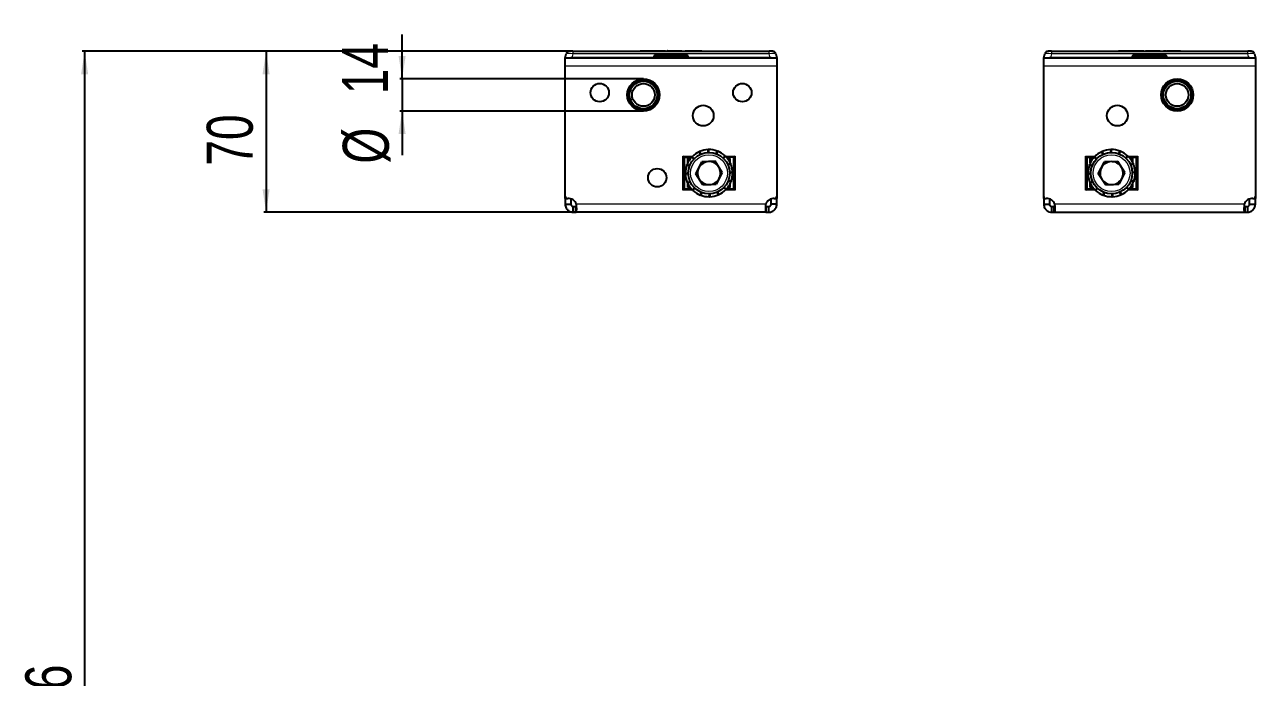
# Model space of a CAD drawing. Header units: millimetres. Extents: x -438 to 1908, y -670 to 578.
# Drawn here: x -438 to 97, y -386 to -102 of the extents above; entities that cross this region are included whole.
import ezdxf

# ---------------------------------------------------------------- set-up
doc = ezdxf.new("R2010")
doc.units = ezdxf.units.MM
doc.layers.add('FORMAT', color=7, linetype='Continuous')
doc.styles.add('SLDTEXTSTYLE0', font='TXT', dxfattribs={"width": 0.75})
doc.dimstyles.new('SLDDIMSTYLE0', dxfattribs={"dimtxt": 20, "dimasz": 10, "dimexe": 0, "dimexo": 0.0625, "dimgap": 5, "dimtad": 2, "dimdec": 1, "dimrnd": 1e-09, "dimzin": 12, "dimdsep": 46, "dimtxsty": 'SLDTEXTSTYLE0', "dimsah": 1, "dimcen": 0.09, "dimadec": 0, "dimazin": 3, "dimtfac": 1, "dimtofl": 0, "dimtmove": 0, "dimatfit": 3, "dimfxl": 0, "dimfrac": 2, "dimtolj": 1, "dimtzin": 12, "dimarcsym": 0})
doc.dimstyles.new('SLDDIMSTYLE1', dxfattribs={"dimtxt": 20, "dimasz": 10, "dimexe": 0, "dimexo": 0.0625, "dimgap": 5, "dimtad": 2, "dimdec": 1, "dimrnd": 1e-09, "dimzin": 12, "dimdsep": 46, "dimtxsty": 'SLDTEXTSTYLE0', "dimsah": 1, "dimcen": 0.09, "dimadec": 0, "dimazin": 3, "dimtfac": 1, "dimtmove": 0, "dimatfit": 0, "dimfxl": 0, "dimfrac": 2, "dimtolj": 1, "dimtzin": 12, "dimarcsym": 0})

# ---------------------------------------------------------------- blocks, each defined once
blk = doc.blocks.new('_D_6')
at = {"layer": 'FORMAT'}
for p, q in [((-201.53, -113.3), (-334.43, -113.3)), ((-333.43, -113.3), (-333.43, -183.3)), ((-198.84, -183.3), (-334.43, -183.3))]:
    blk.add_line(p, q, dxfattribs=at)
for points in [[(-333.43, -113.3), (-334.97, -123.3), (-331.89, -123.3)], [(-333.43, -183.3), (-331.89, -173.3), (-334.97, -173.3)]]:
    blk.add_solid(points, dxfattribs=at)
at = {"layer": 'FORMAT', "insert": (-359.21, -163.07), "char_height": 20, "attachment_point": 1, "rotation": 90, "style": 'SLDTEXTSTYLE0'}
blk.add_mtext('70', dxfattribs=at)
blk = doc.blocks.new('_D_7')
at = {"layer": 'FORMAT'}
for p, q in [((-201.53, -113.3), (-413.31, -113.3)), ((-412.31, -113.3), (-412.31, -669.3)), ((-201.53, -669.3), (-413.31, -669.3))]:
    blk.add_line(p, q, dxfattribs=at)
for points in [[(-412.31, -113.3), (-413.85, -123.3), (-410.77, -123.3)], [(-412.31, -669.3), (-410.77, -659.3), (-413.85, -659.3)]]:
    blk.add_solid(points, dxfattribs=at)
at = {"layer": 'FORMAT', "insert": (-438.09, -413.46), "char_height": 20, "attachment_point": 1, "rotation": 90, "style": 'SLDTEXTSTYLE0'}
blk.add_mtext('556', dxfattribs=at)
blk = doc.blocks.new('_D_8')
at = {"layer": 'FORMAT'}
for p, q in [((-274.31, -125.3), (-274.31, -106.07)), ((-169.43, -125.3), (-275.31, -125.3)), ((-274.31, -125.3), (-274.31, -139.3)), ((-169.43, -139.3), (-275.31, -139.3)), ((-274.31, -139.3), (-274.31, -158.53))]:
    blk.add_line(p, q, dxfattribs=at)
for points in [[(-274.31, -125.3), (-272.77, -115.3), (-275.85, -115.3)], [(-274.31, -139.3), (-275.85, -149.3), (-272.77, -149.3)]]:
    blk.add_solid(points, dxfattribs=at)
at = {"layer": 'FORMAT', "char_height": 20, "attachment_point": 1, "rotation": 90, "style": 'SLDTEXTSTYLE0'}
for s, insert in [('14', (-300.39, -131.99)), ('%%c', (-300.09, -162.16))]:
    blk.add_mtext(s, dxfattribs=dict(at, insert=insert))

msp = doc.modelspace()

# ---------------------------------------------------------------- linework, layer by layer
at = {"color": 7, "linetype": 'Continuous', "lineweight": 25}
for p, q in [((-203.42, -116.1), (-202.97, -114.41)), ((-203.42, -116.3), (-203.42, -116.1)), ((-203.42, -119.8), (-203.42, -116.3)), ((-111.42, -116.3), (-203.42, -116.3)), ((-200.07, -113.3), (-201.52, -113.3)), ((-164.92, -116.1), (-200.52, -116.1)), ((-200.07, -113.3), (-114.77, -113.3)), ((-170.85, -113.1), (-170.85, -113.3)), ((-165.19, -113.1), (-165.13, -113.1)), ((-165.13, -113.1), (-165.13, -113.3)), ((-165.13, -113.1), (-164, -113.1)), ((-164.92, -115.6), (-164.92, -116.1)), ((-164.92, -116.3), (-164.92, -116.1)), ((-150.42, -115.1), (-164.42, -115.1)), ((-164, -113.1), (-164, -113.3)), ((-164, -113.1), (-161.34, -113.1)), ((-161.34, -113.1), (-161.34, -113.3)), ((-161.34, -113.1), (-159.85, -113.1)), ((-159.85, -113.1), (-159.85, -113.3)), ((-159.04, -113.07), (-159.04, -113.3)), ((-155.57, -113.1), (-152.74, -113.1)), ((-152.74, -113.1), (-152.74, -113.3)), ((-151.6, -113.1), (-151.6, -113.3)), ((-151.34, -113.1), (-151.34, -113.3)), ((-150.11, -113.1), (-150.11, -113.3)), ((-149.92, -116.1), (-149.92, -115.6)), ((-114.32, -116.1), (-149.92, -116.1)), ((-149.92, -116.3), (-149.92, -116.1)), ((-149.67, -113.1), (-144.43, -113.1)), ((-143.99, -113.1), (-143.99, -113.3)), ((-113.32, -113.3), (-114.77, -113.3)), ((-111.87, -114.41), (-111.42, -116.1)), ((-111.42, -116.1), (-111.42, -116.3)), ((-111.42, -116.3), (-111.42, -119.8)), ((4.58, -116.1), (5.03, -114.41)), ((4.58, -116.3), (4.58, -116.1)), ((96.58, -116.3), (4.58, -116.3)), ((4.58, -119.8), (4.58, -116.3)), ((7.93, -113.3), (6.48, -113.3)), ((43.08, -116.1), (7.48, -116.1)), ((7.93, -113.3), (93.23, -113.3)), ((37.15, -113.1), (37.15, -113.3)), ((42.81, -113.1), (42.87, -113.1)), ((42.87, -113.1), (42.87, -113.3)), ((42.87, -113.1), (44, -113.1)), ((43.08, -115.6), (43.08, -116.1)), ((43.08, -116.3), (43.08, -116.1)), ((57.58, -115.1), (43.58, -115.1)), ((44, -113.1), (44, -113.3)), ((44, -113.1), (46.66, -113.1)), ((46.66, -113.1), (46.66, -113.3)), ((46.66, -113.1), (48.15, -113.1)), ((48.15, -113.1), (48.15, -113.3)), ((48.96, -113.07), (48.96, -113.3)), ((52.43, -113.1), (55.26, -113.1)), ((55.26, -113.1), (55.26, -113.3)), ((56.4, -113.1), (56.4, -113.3)), ((56.66, -113.1), (56.66, -113.3)), ((57.89, -113.1), (57.89, -113.3)), ((58.08, -116.1), (58.08, -115.6)), ((93.68, -116.1), (58.08, -116.1)), ((58.08, -116.3), (58.08, -116.1)), ((58.33, -113.1), (63.57, -113.1)), ((64.01, -113.1), (64.01, -113.3)), ((94.68, -113.3), (93.23, -113.3)), ((96.13, -114.41), (96.58, -116.1)), ((96.58, -116.1), (96.58, -116.3)), ((96.58, -116.3), (96.58, -119.8)), ((-203.42, -176.4), (-203.42, -119.8)), ((-111.42, -119.8), (-111.42, -176.4)), ((4.58, -176.4), (4.58, -119.8)), ((96.58, -119.8), (96.58, -176.4)), ((-151.92, -159.3), (-152.27, -158.95)), ((-151.92, -159.3), (-151.92, -173.3)), ((-148.41, -159.3), (-151.92, -159.3)), ((-151.57, -159.65), (-151.92, -159.3)), ((-150.17, -161.88), (-150.17, -160)), ((-149.01, -160), (-150.17, -160)), ((-147.52, -160.18), (-148.44, -159.33)), ((-148.27, -159.15), (-147.44, -160.09)), ((-147.92, -159.55), (-147.92, -159.81)), ((-144.68, -158.12), (-145.2, -156.98)), ((-144.97, -156.88), (-144.57, -158.07)), ((-141.26, -157.3), (-141.31, -156.05)), ((-141.06, -156.05), (-141.14, -157.3)), ((-137.8, -157.86), (-137.36, -156.68)), ((-137.13, -156.77), (-137.68, -157.9)), ((-134.8, -159.69), (-133.96, -158.78)), ((-133.77, -158.95), (-134.71, -159.78)), ((-129.92, -159.3), (-133.43, -159.3)), ((-131.67, -160), (-132.84, -160)), ((-131.67, -161.88), (-131.67, -160)), ((-129.57, -158.95), (-129.92, -159.3)), ((-129.92, -159.3), (-129.92, -173.3)), ((22.73, -158.95), (23.08, -159.3)), ((23.08, -173.3), (23.08, -159.3)), ((23.08, -159.3), (26.59, -159.3)), ((23.08, -159.3), (23.43, -159.65)), ((24.83, -161.88), (24.83, -160)), ((25.99, -160), (24.83, -160)), ((27.47, -160.18), (26.56, -159.33)), ((26.73, -159.15), (27.56, -160.09)), ((27.08, -159.55), (27.08, -159.82)), ((30.32, -158.12), (29.79, -156.99)), ((30.02, -156.88), (30.43, -158.07)), ((33.73, -157.3), (33.68, -156.05)), ((33.93, -156.05), (33.86, -157.3)), ((37.2, -157.86), (37.63, -156.68)), ((37.87, -156.77), (37.32, -157.9)), ((40.19, -159.69), (41.04, -158.77)), ((41.22, -158.95), (40.28, -159.78)), ((45.08, -159.3), (41.57, -159.3)), ((43.33, -160), (42.16, -160)), ((43.33, -161.88), (43.33, -160)), ((44.73, -159.65), (45.08, -159.3)), ((45.08, -159.3), (45.43, -158.95)), ((45.08, -173.3), (45.08, -159.3)), ((-149.36, -163.17), (-150.53, -162.74)), ((-150.44, -162.5), (-149.32, -163.05)), ((-146.69, -166.58), (-144.05, -161.44)), ((-138.28, -161.16), (-144.05, -161.44)), ((-135.15, -166.02), (-138.28, -161.16)), ((-132.74, -162.54), (-131.61, -162.02)), ((-131.51, -162.24), (-132.69, -162.65)), ((25.64, -163.18), (24.46, -162.74)), ((24.55, -162.51), (25.68, -163.06)), ((28.31, -166.54), (30.98, -161.42)), ((36.75, -161.18), (30.98, -161.42)), ((39.85, -166.05), (36.75, -161.18)), ((42.25, -162.53), (43.39, -162.01)), ((43.49, -162.24), (42.31, -162.65)), ((-151.17, -166.44), (-149.92, -166.51)), ((-149.92, -166.64), (-151.16, -166.69)), ((-150.34, -170.35), (-149.15, -169.94)), ((-149.1, -170.06), (-150.24, -170.58)), ((-150.17, -172.6), (-150.17, -170.71)), ((-143.56, -171.43), (-146.69, -166.58)), ((-143.56, -171.43), (-137.8, -171.15)), ((-135.15, -166.02), (-137.8, -171.15)), ((-131.4, -170.09), (-132.53, -169.54)), ((-132.48, -169.42), (-131.31, -169.86)), ((-131.93, -165.95), (-130.68, -165.91)), ((-130.67, -166.16), (-131.92, -166.08)), ((-131.67, -172.6), (-131.67, -170.71)), ((23.83, -166.44), (25.08, -166.52)), ((25.09, -166.64), (23.84, -166.69)), ((24.67, -170.35), (25.85, -169.94)), ((25.9, -170.06), (24.77, -170.58)), ((24.83, -172.6), (24.83, -170.71)), ((31.41, -171.41), (28.31, -166.54)), ((31.41, -171.41), (37.17, -171.17)), ((39.85, -166.05), (37.17, -171.17)), ((43.6, -170.08), (42.48, -169.54)), ((42.52, -169.42), (43.69, -169.85)), ((43.07, -165.95), (44.32, -165.9)), ((44.33, -166.15), (43.08, -166.08)), ((43.33, -172.6), (43.33, -170.71)), ((-203.42, -177.29), (-203.42, -176.4)), ((-151.92, -173.3), (-152.27, -173.65)), ((-151.57, -172.95), (-151.92, -173.3)), ((-151.92, -173.3), (-148.41, -173.3)), ((-150.17, -172.6), (-149.01, -172.6)), ((-148.07, -173.64), (-147.13, -172.81)), ((-147.04, -172.9), (-147.89, -173.82)), ((-144.71, -175.82), (-144.16, -174.69)), ((-144.05, -174.74), (-144.48, -175.91)), ((-140.78, -176.55), (-140.7, -175.29)), ((-140.58, -175.29), (-140.53, -176.54)), ((-136.87, -175.71), (-137.28, -174.53)), ((-137.16, -174.47), (-136.64, -175.61)), ((-133.57, -173.44), (-134.41, -172.51)), ((-134.32, -172.41), (-133.4, -173.26)), ((-133.92, -173.05), (-133.92, -172.78)), ((-129.92, -173.3), (-133.43, -173.3)), ((-132.84, -172.6), (-131.67, -172.6)), ((-129.92, -173.3), (-130.27, -172.95)), ((-129.57, -173.65), (-129.92, -173.3)), ((-111.42, -176.4), (-111.42, -177.29)), ((4.58, -177.29), (4.58, -176.4)), ((22.73, -173.65), (23.08, -173.3)), ((23.08, -173.3), (23.43, -172.95)), ((26.59, -173.3), (23.08, -173.3)), ((24.83, -172.6), (25.99, -172.6)), ((26.93, -173.65), (27.87, -172.82)), ((27.96, -172.9), (27.12, -173.82)), ((30.29, -175.82), (30.84, -174.69)), ((30.96, -174.74), (30.52, -175.91)), ((34.22, -176.55), (34.3, -175.29)), ((34.43, -175.29), (34.47, -176.54)), ((38.14, -175.71), (37.73, -174.52)), ((37.84, -174.47), (38.36, -175.61)), ((41.43, -173.44), (40.6, -172.5)), ((40.68, -172.41), (41.6, -173.26)), ((41.08, -173.05), (41.08, -172.78)), ((41.57, -173.3), (45.08, -173.3)), ((42.16, -172.6), (43.33, -172.6)), ((44.73, -172.95), (45.08, -173.3)), ((45.08, -173.3), (45.43, -173.65)), ((96.58, -176.4), (96.58, -177.29)), ((-203.42, -177.29), (-203.42, -179.8)), ((-203.42, -179.8), (-200.92, -179.8)), ((-200.92, -177.51), (-200.92, -179.8)), ((-199.92, -183.3), (-199.92, -180.8)), ((-199.92, -180.8), (-198.83, -180.8)), ((-198.83, -183.3), (-198.83, -180.8)), ((-116.01, -183.3), (-116.01, -180.8)), ((-116.01, -180.8), (-114.92, -180.8)), ((-114.92, -183.3), (-114.92, -180.8)), ((-113.92, -179.8), (-113.92, -177.51)), ((-111.42, -179.8), (-113.92, -179.8)), ((-111.42, -179.8), (-111.42, -177.29)), ((4.58, -177.29), (4.58, -179.8)), ((4.58, -179.8), (7.08, -179.8)), ((7.08, -177.51), (7.08, -179.8)), ((8.08, -180.8), (9.17, -180.8)), ((8.08, -183.3), (8.08, -180.8)), ((9.17, -183.3), (9.17, -180.8)), ((91.99, -180.8), (91.99, -183.3)), ((91.99, -180.8), (93.08, -180.8)), ((93.08, -180.8), (93.08, -183.3)), ((94.08, -179.8), (94.08, -177.51)), ((94.08, -179.8), (96.58, -179.8)), ((96.58, -179.8), (96.58, -177.29)), ((-199.92, -183.3), (-198.83, -183.3)), ((-116.01, -183.3), (-198.83, -183.3)), ((-116.01, -183.3), (-114.92, -183.3)), ((8.08, -183.3), (9.17, -183.3)), ((9.17, -183.3), (91.99, -183.3)), ((91.99, -183.3), (93.08, -183.3))]:
    msp.add_line(p, q, dxfattribs=at)
at = {"color": 8, "linetype": 'Continuous', "lineweight": 18}
for p, q in [((-200.07, -114.41), (-200.52, -116.1)), ((-200.07, -113.3), (-200.07, -114.41)), ((-114.77, -114.41), (-200.07, -114.41)), ((-168.74, -113.1), (-168.74, -113.3)), ((-164.42, -115.6), (-164.92, -115.6)), ((-164.42, -115.6), (-164.42, -115.1)), ((-164.42, -115.6), (-164.42, -116.3)), ((-150.42, -115.6), (-164.42, -115.6)), ((-157.93, -113.1), (-157.93, -113.3)), ((-155.57, -113.1), (-155.57, -113.3)), ((-150.42, -115.6), (-150.42, -115.1)), ((-150.42, -116.3), (-150.42, -115.6)), ((-150.42, -115.6), (-149.92, -115.6)), ((-149.67, -113.1), (-149.67, -113.3)), ((-144.43, -113.1), (-144.43, -113.3)), ((-114.77, -114.41), (-114.77, -113.3)), ((-114.32, -116.1), (-114.77, -114.41)), ((7.93, -114.41), (7.48, -116.1)), ((7.93, -113.3), (7.93, -114.41)), ((93.23, -114.41), (7.93, -114.41)), ((39.26, -113.1), (39.26, -113.3)), ((43.58, -115.6), (43.08, -115.6)), ((43.58, -115.6), (43.58, -115.1)), ((43.58, -115.6), (43.58, -116.3)), ((57.58, -115.6), (43.58, -115.6)), ((50.07, -113.1), (50.07, -113.3)), ((52.43, -113.1), (52.43, -113.3)), ((57.58, -115.6), (57.58, -115.1)), ((57.58, -115.6), (58.08, -115.6)), ((57.58, -116.3), (57.58, -115.6)), ((58.33, -113.1), (58.33, -113.3)), ((63.57, -113.1), (63.57, -113.3)), ((93.23, -114.41), (93.23, -113.3)), ((93.68, -116.1), (93.23, -114.41)), ((-111.42, -119.8), (-203.42, -119.8)), ((96.58, -119.8), (4.58, -119.8)), ((-152.27, -173.65), (-152.27, -158.95)), ((-152.27, -158.95), (-148.07, -158.95)), ((-148.72, -159.65), (-151.57, -159.65)), ((-151.57, -159.65), (-151.57, -172.95)), ((-134.11, -158.95), (-129.57, -158.95)), ((-130.27, -172.95), (-130.27, -159.3)), ((-129.57, -158.95), (-129.57, -173.65)), ((22.73, -173.65), (22.73, -158.95)), ((22.73, -158.95), (26.93, -158.95)), ((26.28, -159.65), (23.43, -159.65)), ((23.43, -159.65), (23.43, -172.95)), ((40.88, -158.95), (41.22, -158.95)), ((41.22, -158.95), (45.43, -158.95)), ((44.73, -159.65), (41.88, -159.65)), ((44.73, -172.95), (44.73, -159.65)), ((45.43, -158.95), (45.43, -173.65)), ((-147.73, -173.65), (-152.27, -173.65)), ((-151.57, -172.95), (-148.72, -172.95)), ((-129.57, -173.65), (-133.78, -173.65)), ((-133.12, -172.95), (-130.27, -172.95)), ((26.93, -173.65), (22.73, -173.65)), ((23.43, -172.95), (26.28, -172.95)), ((27.27, -173.65), (26.93, -173.65)), ((45.43, -173.65), (41.22, -173.65)), ((41.88, -172.95), (44.73, -172.95)), ((-202.86, -177.29), (-203.42, -177.29)), ((-116.25, -179.8), (-198.59, -179.8)), ((-111.42, -177.29), (-111.98, -177.29)), ((5.14, -177.29), (4.58, -177.29)), ((91.75, -179.8), (9.41, -179.8)), ((96.58, -177.29), (96.02, -177.29))]:
    msp.add_line(p, q, dxfattribs=at)
at = {"color": 7, "linetype": 'Continuous', "lineweight": 25}
for centre, radius in [((-188.42, -131.3), 4), ((-169.42, -132.3), 7), ((-169.42, -132.3), 6.5), ((-169.42, -132.3), 6), ((-169.42, -132.3), 4.93), ((-126.42, -131.3), 4), ((62.58, -132.3), 7), ((62.58, -132.3), 6.5), ((62.58, -132.3), 6), ((62.58, -132.3), 4.93), ((-143.42, -141.3), 4.5), ((36.58, -141.3), 4.5), ((-140.92, -166.3), 9), ((34.08, -166.3), 9), ((-163.42, -168.3), 4)]:
    msp.add_circle(centre, radius, dxfattribs=at)
at = {"color": 8, "linetype": 'Continuous', "lineweight": 18}
for centre, radius in [((-169.42, -132.3), 6.25), ((62.58, -132.3), 6.25), ((-140.92, -166.3), 8), ((34.08, -166.3), 8)]:
    msp.add_circle(centre, radius, dxfattribs=at)
at = {"color": 7, "linetype": 'Continuous', "lineweight": 25}
for centre, radius, start, end in [((-201.52, -114.8), 1.5, 90, 165), ((-164.42, -115.6), 0.5, 90, 180), ((-150.42, -115.6), 0.5, 0, 90), ((-113.32, -114.8), 1.5, 15, 90), ((6.48, -114.8), 1.5, 90, 165), ((43.58, -115.6), 0.5, 90, 180), ((57.58, -115.6), 0.5, 0, 90), ((94.68, -114.8), 1.5, 15, 90), ((-140.92, -166.3), 10.25, 137.1828, 158.2869), ((-140.92, -166.3), 10.25, 114.6828, 135.7869), ((-140.92, -166.3), 10.25, 92.1828, 113.2869), ((-140.92, -166.3), 10.25, 69.6828, 90.7869), ((-140.92, -166.3), 10.25, 47.1828, 68.2869), ((-140.92, -166.3), 10.25, 24.6828, 45.7869), ((34.08, -166.3), 10.25, 137.2104, 158.3145), ((34.08, -166.3), 10.25, 114.7104, 135.8145), ((34.08, -166.3), 10.25, 92.2104, 113.3145), ((34.08, -166.3), 10.25, 69.7104, 90.8145), ((34.08, -166.3), 10.25, 47.2104, 68.3145), ((34.08, -166.3), 10.25, 24.7104, 45.8145), ((-140.92, -166.3), 10.25, 159.6828, 180.7869), ((-140.92, -166.3), 5, 152.7878, 212.7878), ((-140.92, -166.3), 5, 92.7878, 152.7878), ((-140.92, -166.3), 5, 32.7878, 92.7878), ((-140.92, -166.3), 5, 332.7878, 32.7878), ((-140.92, -166.3), 10.25, 2.1828, 23.2869), ((34.08, -166.3), 10.25, 159.7104, 180.8145), ((34.08, -166.3), 5, 152.4334, 212.4334), ((34.08, -166.3), 5, 92.4334, 152.4334), ((34.08, -166.3), 5, 32.4334, 92.4334), ((34.08, -166.3), 5, 332.4334, 32.4334), ((34.08, -166.3), 10.25, 2.2104, 23.3145), ((-140.92, -166.3), 10.25, 182.1828, 203.2869), ((-140.92, -166.3), 10.25, 204.6828, 225.7869), ((-140.92, -166.3), 5, 212.7878, 272.7878), ((-140.92, -166.3), 5, 272.7878, 332.7878), ((-140.92, -166.3), 10.25, 317.1828, 338.2869), ((-140.92, -166.3), 10.25, 339.6828, 0.7869), ((34.08, -166.3), 10.25, 182.2104, 203.3145), ((34.08, -166.3), 10.25, 204.7104, 225.8145), ((34.08, -166.3), 5, 212.4334, 272.4334), ((34.08, -166.3), 5, 272.4334, 332.4334), ((34.08, -166.3), 10.25, 317.2104, 338.3145), ((34.08, -166.3), 10.25, 339.7104, 0.8145), ((-202.42, -176.4), 1, 180, 276.3794), ((-140.92, -166.3), 10.25, 227.1828, 248.2869), ((-140.92, -166.3), 10.25, 249.6828, 270.7869), ((-140.92, -166.3), 10.25, 272.1828, 293.2869), ((-140.92, -166.3), 10.25, 294.6828, 315.7869), ((-112.42, -176.4), 1, 263.6206, 0), ((5.58, -176.4), 1, 180, 276.3794), ((34.08, -166.3), 10.25, 227.2104, 248.3145), ((34.08, -166.3), 10.25, 249.7104, 270.8145), ((34.08, -166.3), 10.25, 272.2104, 293.3145), ((34.08, -166.3), 10.25, 294.7104, 315.8145), ((95.58, -176.4), 1, 263.6206, 0), ((-201.92, -180.87), 3.5, 17.8253, 96.3794), ((-112.92, -180.87), 3.5, 83.6206, 162.1747), ((6.08, -180.87), 3.5, 17.8253, 96.3794), ((95.08, -180.87), 3.5, 83.6206, 162.1747)]:
    msp.add_arc(centre, radius, start, end, dxfattribs=at)
at = {"color": 8, "linetype": 'Continuous', "lineweight": 18}
for centre, major_axis, start_param, end_param in [((-199.97, -114.8), (3, -0.38), 1.621093, 3.124852), ((-114.88, -114.8), (3, 0.38), 0.016741, 1.520499), ((8.03, -114.8), (3, -0.38), 1.621093, 3.124852), ((93.12, -114.8), (3, 0.38), 0.016741, 1.520499)]:
    msp.add_ellipse(centre, major_axis=major_axis, ratio=0.123038, start_param=start_param, end_param=end_param, dxfattribs=at)
at = {"color": 7, "linetype": 'Continuous', "lineweight": 25}
for centre, major_axis, start_param, end_param in [((-203.42, -127.69), (3.1, 11.57), 0.067037, 0.253072), ((-111.42, -127.69), (-3.1, 11.57), 6.030113, 6.216148), ((4.58, -127.69), (3.1, 11.57), 0.067037, 0.253072), ((96.58, -127.69), (-3.1, 11.57), 6.030113, 6.216148)]:
    msp.add_ellipse(centre, major_axis=major_axis, ratio=0.250563, start_param=start_param, end_param=end_param, dxfattribs=at)
for points, knots in [([(-170.85, -113.1), (-170.48, -113.1), (-169.79, -113.1), (-169.07, -113.1), (-168.74, -113.1)], [0, 0, 0, 0, 0.5368, 1, 1, 1, 1]), ([(-168.74, -113.1), (-168.24, -113.1), (-167.3, -113.1), (-166.11, -113.1), (-165.38, -113.1), (-165.2, -113.1), (-165.19, -113.1)], [0, 0, 0, 0, 0.381983, 0.713352, 0.984017, 1, 1, 1, 1]), ([(-159.02, -113.1), (-159.02, -113.1), (-159.05, -113.1), (-158.89, -113.1), (-158.53, -113.1), (-158.14, -113.1), (-157.93, -113.1)], [0, 0, 0, 0, 0.061615, 0.333035, 0.637399, 1, 1, 1, 1]), ([(-157.93, -113.1), (-157.77, -113.1), (-157.41, -113.1), (-156.61, -113.1), (-155.98, -113.1), (-155.57, -113.1)], [0, 0, 0, 0, 0.216742, 0.489643, 1, 1, 1, 1]), ([(-151.34, -113.1), (-151.29, -113.1), (-151.18, -113.1), (-150.88, -113.1), (-150.6, -113.1), (-150.39, -113.1), (-150.33, -113.1)], [0, 0, 0, 0, 0.2552772, 0.5383026, 0.8540781, 1, 1, 1, 1]), ([(-151.17, -113.1), (-151.05, -113.1), (-150.81, -113.1), (-150.51, -113.1), (-150.33, -113.1), (-150.33, -113.1)], [0, 0, 0, 0, 0.466249, 0.997338, 1, 1, 1, 1]), ([(-150.11, -113.1), (-150.1, -113.1), (-150.08, -113.1), (-149.97, -113.1), (-149.83, -113.1), (-149.72, -113.1), (-149.67, -113.1)], [0, 0, 0, 0, 0.285248, 0.560563, 0.777151, 1, 1, 1, 1]), ([(-144.43, -113.1), (-144.36, -113.1), (-144.24, -113.1), (-144.1, -113.1), (-144.01, -113.1), (-144, -113.1), (-143.99, -113.1)], [0, 0, 0, 0, 0.281303, 0.555629, 0.773878, 1, 1, 1, 1]), ([(37.15, -113.1), (37.52, -113.1), (38.21, -113.1), (38.93, -113.1), (39.26, -113.1)], [0, 0, 0, 0, 0.5368, 1, 1, 1, 1]), ([(39.26, -113.1), (39.76, -113.1), (40.7, -113.1), (41.89, -113.1), (42.62, -113.1), (42.8, -113.1), (42.81, -113.1)], [0, 0, 0, 0, 0.381983, 0.713352, 0.984017, 1, 1, 1, 1]), ([(48.98, -113.1), (48.98, -113.1), (48.95, -113.1), (49.11, -113.1), (49.47, -113.1), (49.86, -113.1), (50.07, -113.1)], [0, 0, 0, 0, 0.061615, 0.333035, 0.637399, 1, 1, 1, 1]), ([(50.07, -113.1), (50.23, -113.1), (50.59, -113.1), (51.39, -113.1), (52.02, -113.1), (52.43, -113.1)], [0, 0, 0, 0, 0.216742, 0.489643, 1, 1, 1, 1]), ([(56.66, -113.1), (56.71, -113.1), (56.82, -113.1), (57.12, -113.1), (57.4, -113.1), (57.61, -113.1), (57.67, -113.1)], [0, 0, 0, 0, 0.255277, 0.538303, 0.854078, 1, 1, 1, 1]), ([(56.83, -113.1), (56.95, -113.1), (57.19, -113.1), (57.49, -113.1), (57.67, -113.1), (57.67, -113.1)], [0, 0, 0, 0, 0.466249, 0.997338, 1, 1, 1, 1]), ([(57.89, -113.1), (57.9, -113.1), (57.92, -113.1), (58.03, -113.1), (58.17, -113.1), (58.28, -113.1), (58.33, -113.1)], [0, 0, 0, 0, 0.2852483, 0.5605631, 0.7771515, 1, 1, 1, 1]), ([(63.57, -113.1), (63.64, -113.1), (63.76, -113.1), (63.9, -113.1), (63.99, -113.1), (64, -113.1), (64.01, -113.1)], [0, 0, 0, 0, 0.281303, 0.555629, 0.773878, 1, 1, 1, 1]), ([(-148.44, -159.33), (-148.41, -159.3), (-148.37, -159.25), (-148.31, -159.19), (-148.28, -159.16), (-148.27, -159.15)], [0, 0, 0, 0, 0.499981, 0.749988, 1, 1, 1, 1]), ([(-145.2, -156.98), (-145.16, -156.97), (-145.11, -156.94), (-145.03, -156.91), (-144.99, -156.89), (-144.97, -156.88)], [0, 0, 0, 0, 0.499981, 0.749988, 1, 1, 1, 1]), ([(-141.31, -156.05), (-141.27, -156.05), (-141.21, -156.05), (-141.12, -156.05), (-141.08, -156.05), (-141.06, -156.05)], [0, 0, 0, 0, 0.499981, 0.749988, 1, 1, 1, 1]), ([(-137.36, -156.68), (-137.32, -156.7), (-137.27, -156.72), (-137.19, -156.75), (-137.15, -156.77), (-137.13, -156.77)], [0, 0, 0, 0, 0.499981, 0.749988, 1, 1, 1, 1]), ([(-133.96, -158.78), (-133.92, -158.81), (-133.88, -158.85), (-133.82, -158.91), (-133.79, -158.94), (-133.77, -158.95)], [0, 0, 0, 0, 0.499981, 0.749988, 1, 1, 1, 1]), ([(26.56, -159.33), (26.58, -159.3), (26.63, -159.26), (26.68, -159.2), (26.71, -159.17), (26.73, -159.15)], [0, 0, 0, 0, 0.499981, 0.749988, 1, 1, 1, 1]), ([(29.79, -156.99), (29.83, -156.97), (29.89, -156.94), (29.96, -156.91), (30, -156.89), (30.02, -156.88)], [0, 0, 0, 0, 0.499981, 0.749988, 1, 1, 1, 1]), ([(33.68, -156.05), (33.72, -156.05), (33.79, -156.05), (33.87, -156.05), (33.91, -156.05), (33.93, -156.05)], [0, 0, 0, 0, 0.499981, 0.749988, 1, 1, 1, 1]), ([(37.63, -156.68), (37.67, -156.7), (37.73, -156.72), (37.81, -156.75), (37.85, -156.76), (37.87, -156.77)], [0, 0, 0, 0, 0.499981, 0.749988, 1, 1, 1, 1]), ([(41.04, -158.77), (41.07, -158.8), (41.12, -158.85), (41.18, -158.9), (41.21, -158.93), (41.22, -158.95)], [0, 0, 0, 0, 0.499981, 0.749988, 1, 1, 1, 1]), ([(-150.53, -162.74), (-150.52, -162.7), (-150.5, -162.64), (-150.47, -162.56), (-150.45, -162.52), (-150.44, -162.5)], [0, 0, 0, 0, 0.499981, 0.749988, 1, 1, 1, 1]), ([(-131.61, -162.02), (-131.59, -162.05), (-131.57, -162.11), (-131.53, -162.19), (-131.51, -162.23), (-131.51, -162.24)], [0, 0, 0, 0, 0.499981, 0.749988, 1, 1, 1, 1]), ([(24.46, -162.74), (24.48, -162.7), (24.5, -162.64), (24.53, -162.57), (24.55, -162.53), (24.55, -162.51)], [0, 0, 0, 0, 0.499981, 0.749988, 1, 1, 1, 1]), ([(43.39, -162.01), (43.41, -162.05), (43.43, -162.11), (43.47, -162.18), (43.48, -162.22), (43.49, -162.24)], [0, 0, 0, 0, 0.499981, 0.749988, 1, 1, 1, 1]), ([(-151.16, -166.69), (-151.17, -166.65), (-151.17, -166.58), (-151.17, -166.5), (-151.17, -166.46), (-151.17, -166.44)], [0, 0, 0, 0, 0.499981, 0.749988, 1, 1, 1, 1]), ([(-150.24, -170.58), (-150.25, -170.54), (-150.28, -170.48), (-150.31, -170.41), (-150.33, -170.37), (-150.34, -170.35)], [0, 0, 0, 0, 0.499981, 0.749988, 1, 1, 1, 1]), ([(-131.31, -169.86), (-131.32, -169.89), (-131.35, -169.95), (-131.38, -170.03), (-131.39, -170.07), (-131.4, -170.09)], [0, 0, 0, 0, 0.499981, 0.749988, 1, 1, 1, 1]), ([(-130.68, -165.91), (-130.68, -165.95), (-130.68, -166.01), (-130.67, -166.09), (-130.67, -166.14), (-130.67, -166.16)], [0, 0, 0, 0, 0.499981, 0.749988, 1, 1, 1, 1]), ([(23.84, -166.69), (23.83, -166.65), (23.83, -166.59), (23.83, -166.5), (23.83, -166.46), (23.83, -166.44)], [0, 0, 0, 0, 0.499981, 0.749988, 1, 1, 1, 1]), ([(24.77, -170.58), (24.75, -170.54), (24.72, -170.49), (24.69, -170.41), (24.67, -170.37), (24.67, -170.35)], [0, 0, 0, 0, 0.499981, 0.749988, 1, 1, 1, 1]), ([(43.69, -169.85), (43.68, -169.89), (43.66, -169.95), (43.63, -170.03), (43.61, -170.06), (43.6, -170.08)], [0, 0, 0, 0, 0.499981, 0.749988, 1, 1, 1, 1]), ([(44.32, -165.9), (44.32, -165.94), (44.32, -166.01), (44.33, -166.09), (44.33, -166.13), (44.33, -166.15)], [0, 0, 0, 0, 0.4999808, 0.7499881, 1, 1, 1, 1]), ([(-147.89, -173.82), (-147.92, -173.79), (-147.96, -173.74), (-148.02, -173.69), (-148.05, -173.66), (-148.07, -173.64)], [0, 0, 0, 0, 0.499981, 0.749988, 1, 1, 1, 1]), ([(-144.48, -175.91), (-144.52, -175.89), (-144.58, -175.87), (-144.66, -175.84), (-144.69, -175.83), (-144.71, -175.82)], [0, 0, 0, 0, 0.499981, 0.749988, 1, 1, 1, 1]), ([(-140.53, -176.54), (-140.57, -176.54), (-140.64, -176.54), (-140.72, -176.54), (-140.76, -176.55), (-140.78, -176.55)], [0, 0, 0, 0, 0.499981, 0.749988, 1, 1, 1, 1]), ([(-136.64, -175.61), (-136.68, -175.63), (-136.74, -175.65), (-136.81, -175.69), (-136.85, -175.7), (-136.87, -175.71)], [0, 0, 0, 0, 0.499981, 0.749988, 1, 1, 1, 1]), ([(-133.4, -173.26), (-133.43, -173.29), (-133.47, -173.34), (-133.53, -173.4), (-133.56, -173.43), (-133.57, -173.44)], [0, 0, 0, 0, 0.499981, 0.749988, 1, 1, 1, 1]), ([(27.12, -173.82), (27.09, -173.79), (27.04, -173.75), (26.98, -173.69), (26.95, -173.66), (26.93, -173.65)], [0, 0, 0, 0, 0.499981, 0.749988, 1, 1, 1, 1]), ([(30.52, -175.91), (30.49, -175.9), (30.43, -175.87), (30.35, -175.84), (30.31, -175.83), (30.29, -175.82)], [0, 0, 0, 0, 0.499981, 0.749988, 1, 1, 1, 1]), ([(34.47, -176.54), (34.43, -176.54), (34.37, -176.54), (34.29, -176.54), (34.24, -176.55), (34.22, -176.55)], [0, 0, 0, 0, 0.499981, 0.749988, 1, 1, 1, 1]), ([(38.36, -175.61), (38.33, -175.63), (38.27, -175.65), (38.19, -175.68), (38.15, -175.7), (38.14, -175.71)], [0, 0, 0, 0, 0.499981, 0.749988, 1, 1, 1, 1]), ([(41.6, -173.26), (41.57, -173.29), (41.53, -173.34), (41.47, -173.4), (41.44, -173.43), (41.43, -173.44)], [0, 0, 0, 0, 0.499981, 0.749988, 1, 1, 1, 1]), ([(-203.42, -179.8), (-203.4, -180.11), (-203.35, -180.7), (-202.95, -181.65), (-202.24, -182.52), (-201.14, -183.17), (-200.34, -183.25), (-199.92, -183.3)], [0, 0, 0, 0, 0.1708405, 0.3192172, 0.5481031, 0.7678223, 1, 1, 1, 1]), ([(-200.92, -179.8), (-200.91, -179.89), (-200.9, -180.05), (-200.81, -180.28), (-200.69, -180.44), (-200.56, -180.57), (-200.42, -180.67), (-200.2, -180.77), (-200.04, -180.79), (-199.92, -180.8)], [0, 0, 0, 0, 0.154359, 0.287283, 0.400435, 0.496544, 0.604314, 0.723151, 1, 1, 1, 1]), ([(-198.83, -183.3), (-198.78, -183.28), (-198.68, -183.25), (-198.54, -182.96), (-198.43, -182.5), (-198.42, -181.87), (-198.44, -181.26), (-198.49, -180.55), (-198.56, -180.05), (-198.59, -179.8)], [0, 0, 0, 0, 0.144067, 0.271276, 0.474907, 0.597997, 0.726338, 0.860245, 1, 1, 1, 1]), ([(-116.25, -179.8), (-116.28, -180.09), (-116.34, -180.64), (-116.41, -181.55), (-116.43, -182.43), (-116.29, -183.15), (-116.11, -183.25), (-116.01, -183.3)], [0, 0, 0, 0, 0.16069, 0.3013121, 0.5219513, 0.7535732, 1, 1, 1, 1]), ([(-114.92, -180.8), (-114.79, -180.78), (-114.58, -180.76), (-114.31, -180.6), (-114.13, -180.43), (-114.02, -180.24), (-113.94, -180.03), (-113.93, -179.88), (-113.92, -179.8)], [0, 0, 0, 0, 0.296302, 0.497469, 0.615497, 0.73607, 0.863114, 1, 1, 1, 1]), ([(-114.92, -183.3), (-114.47, -183.25), (-113.66, -183.16), (-112.75, -182.59), (-112.16, -181.99), (-111.76, -181.36), (-111.48, -180.61), (-111.44, -180.07), (-111.42, -179.8)], [0, 0, 0, 0, 0.254149, 0.448213, 0.574908, 0.708872, 0.850468, 1, 1, 1, 1]), ([(4.58, -179.8), (4.6, -180.11), (4.65, -180.7), (5.05, -181.65), (5.76, -182.52), (6.86, -183.17), (7.66, -183.25), (8.08, -183.3)], [0, 0, 0, 0, 0.17084, 0.319217, 0.548103, 0.767822, 1, 1, 1, 1]), ([(7.08, -179.8), (7.09, -179.89), (7.1, -180.05), (7.19, -180.28), (7.31, -180.44), (7.44, -180.57), (7.58, -180.67), (7.8, -180.77), (7.96, -180.79), (8.08, -180.8)], [0, 0, 0, 0, 0.154359, 0.287283, 0.400435, 0.496544, 0.604314, 0.723151, 1, 1, 1, 1]), ([(9.17, -183.3), (9.22, -183.28), (9.32, -183.25), (9.46, -182.96), (9.57, -182.5), (9.58, -181.87), (9.56, -181.26), (9.51, -180.55), (9.44, -180.05), (9.41, -179.8)], [0, 0, 0, 0, 0.144067, 0.271276, 0.474907, 0.597997, 0.726338, 0.860245, 1, 1, 1, 1]), ([(91.75, -179.8), (91.72, -180.09), (91.66, -180.64), (91.59, -181.55), (91.57, -182.43), (91.71, -183.15), (91.89, -183.25), (91.99, -183.3)], [0, 0, 0, 0, 0.16069, 0.301312, 0.521951, 0.753573, 1, 1, 1, 1]), ([(93.08, -180.8), (93.21, -180.78), (93.42, -180.76), (93.69, -180.6), (93.87, -180.43), (93.98, -180.24), (94.06, -180.03), (94.07, -179.88), (94.08, -179.8)], [0, 0, 0, 0, 0.296302, 0.497469, 0.615497, 0.73607, 0.863114, 1, 1, 1, 1]), ([(93.08, -183.3), (93.53, -183.25), (94.34, -183.16), (95.25, -182.59), (95.84, -181.99), (96.24, -181.36), (96.52, -180.61), (96.56, -180.07), (96.58, -179.8)], [0, 0, 0, 0, 0.254149, 0.448213, 0.574908, 0.708872, 0.850468, 1, 1, 1, 1])]:
    msp.add_open_spline(points, degree=3, knots=knots, dxfattribs=at)
at = {"color": 8, "linetype": 'Continuous', "lineweight": 18}
for points, knots in [([(-147.92, -159.55), (-147.92, -159.55), (-147.93, -159.55), (-147.95, -159.56), (-147.98, -159.57), (-148.03, -159.6), (-148.09, -159.62), (-148.17, -159.64), (-148.23, -159.64), (-148.27, -159.65)], [0, 0, 0, 0, 0.114765, 0.239215, 0.3741364, 0.5201448, 0.6637649, 0.791408, 1, 1, 1, 1]), ([(26.73, -159.65), (26.77, -159.64), (26.83, -159.64), (26.91, -159.62), (26.97, -159.6), (27.02, -159.57), (27.05, -159.56), (27.07, -159.55), (27.08, -159.55), (27.08, -159.55)], [0, 0, 0, 0, 0.208592, 0.336235, 0.479855, 0.625864, 0.760785, 0.885235, 1, 1, 1, 1]), ([(-133.57, -172.95), (-133.61, -172.95), (-133.67, -172.95), (-133.75, -172.97), (-133.81, -173), (-133.86, -173.02), (-133.9, -173.03), (-133.92, -173.04), (-133.92, -173.05), (-133.92, -173.05)], [0, 0, 0, 0, 0.208592, 0.336235, 0.479855, 0.625864, 0.760785, 0.885235, 1, 1, 1, 1]), ([(41.08, -173.05), (41.08, -173.05), (41.08, -173.04), (41.1, -173.03), (41.14, -173.02), (41.19, -173), (41.25, -172.97), (41.33, -172.95), (41.39, -172.95), (41.43, -172.95)], [0, 0, 0, 0, 0.114765, 0.239215, 0.374136, 0.520145, 0.663765, 0.791408, 1, 1, 1, 1])]:
    msp.add_open_spline(points, degree=3, knots=knots, dxfattribs=at)

# ---------------------------------------------------------------- dimensions: what is measured, and where the dimension line sits
at = {"layer": 'FORMAT'}
dim = msp.add_linear_dim(base=(-274.31, -139.3), p1=(-169.42, -125.3), p2=(-169.42, -139.3), angle=90, text='%%c<>', dimstyle='SLDDIMSTYLE1', dxfattribs=at)
dim.commit()
dim.dimension.update_dxf_attribs({"geometry": '_D_8', "text_midpoint": (-274.31, -132.3), "dimtype": 160})
for base, p2, picture, middle in [((-412.31, -669.3), (-201.52, -669.3), '_D_7', (-412.31, -391.3)), ((-333.43, -183.3), (-198.83, -183.3), '_D_6', (-333.43, -148.3))]:
    dim = msp.add_linear_dim(base=base, p1=(-201.52, -113.3), p2=p2, angle=90, dimstyle='SLDDIMSTYLE0', dxfattribs=at)
    dim.commit()
    dim.dimension.update_dxf_attribs({"geometry": picture, "text_midpoint": middle, "dimtype": 160})

doc.saveas('drawing.dxf')
